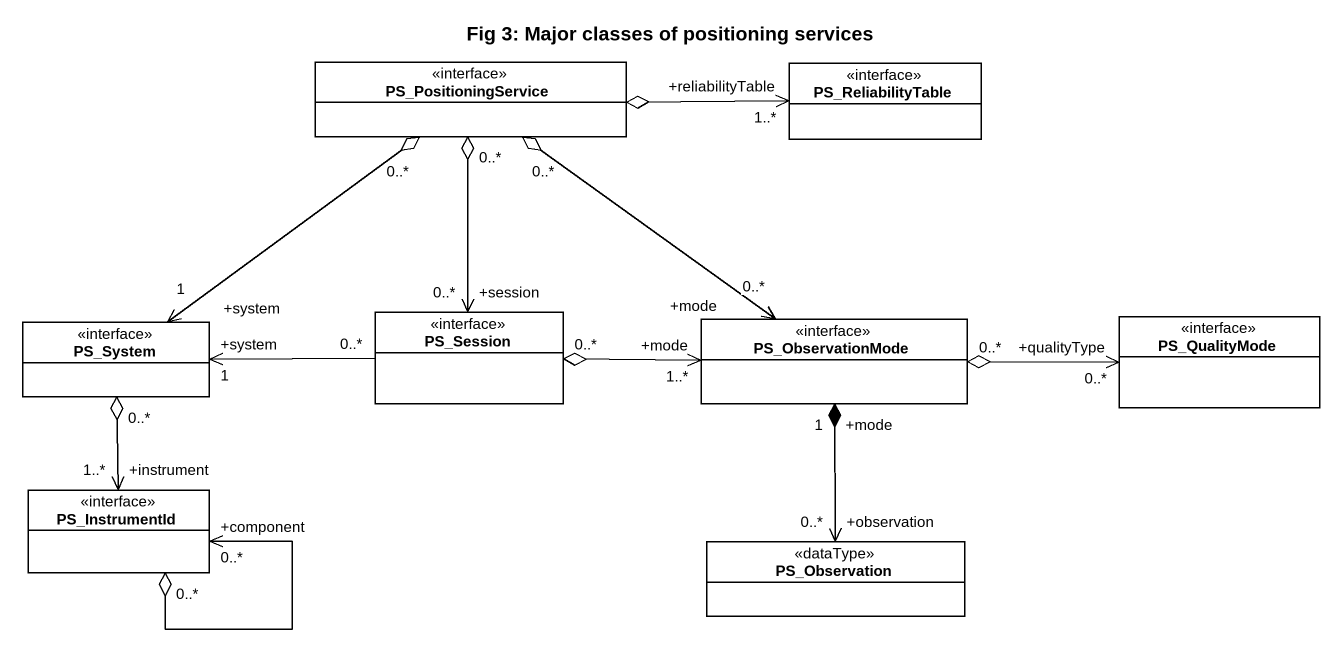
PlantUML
@startuml
title Fig 3: Major classes of positioning services
hide circle
hide empty members
class PS_PositioningService <<interface>> #FFFFFF
class PS_ReliabilityTable <<interface>> #FFFFFF
class PS_System <<interface>> #FFFFFF
class PS_Session <<interface>> #FFFFFF
class PS_ObservationMode <<interface>> #FFFFFF
class PS_QualityMode <<interface>> #FFFFFF
class PS_InstrumentId <<interface>> #FFFFFF
class PS_Observation <<dataType>> #FFFFFF
PS_PositioningService o-right-> "+reliabilityTable\n1..*" PS_ReliabilityTable
PS_PositioningService "0..*" o--> "+system\n1" PS_System
PS_PositioningService "0..*" o--> "+session\n0..*" PS_Session
PS_PositioningService "0..*" o--> "+mode\n0..*" PS_ObservationMode
PS_Session "0..*" -left-> "+system\n1" PS_System
PS_Session "0..*" o-right-> "+mode\n1..*" PS_ObservationMode
PS_ObservationMode "0..*" o-right-> "+qualityType\n0..*" PS_QualityMode
PS_ObservationMode "+mode\n1" *--> "+observation\n0..*" PS_Observation
PS_InstrumentId "+instrument\n1..*" <-up-o "0..*" PS_System
PS_InstrumentId "0..*" o--> "+component\n0..*" PS_InstrumentId
@enduml
